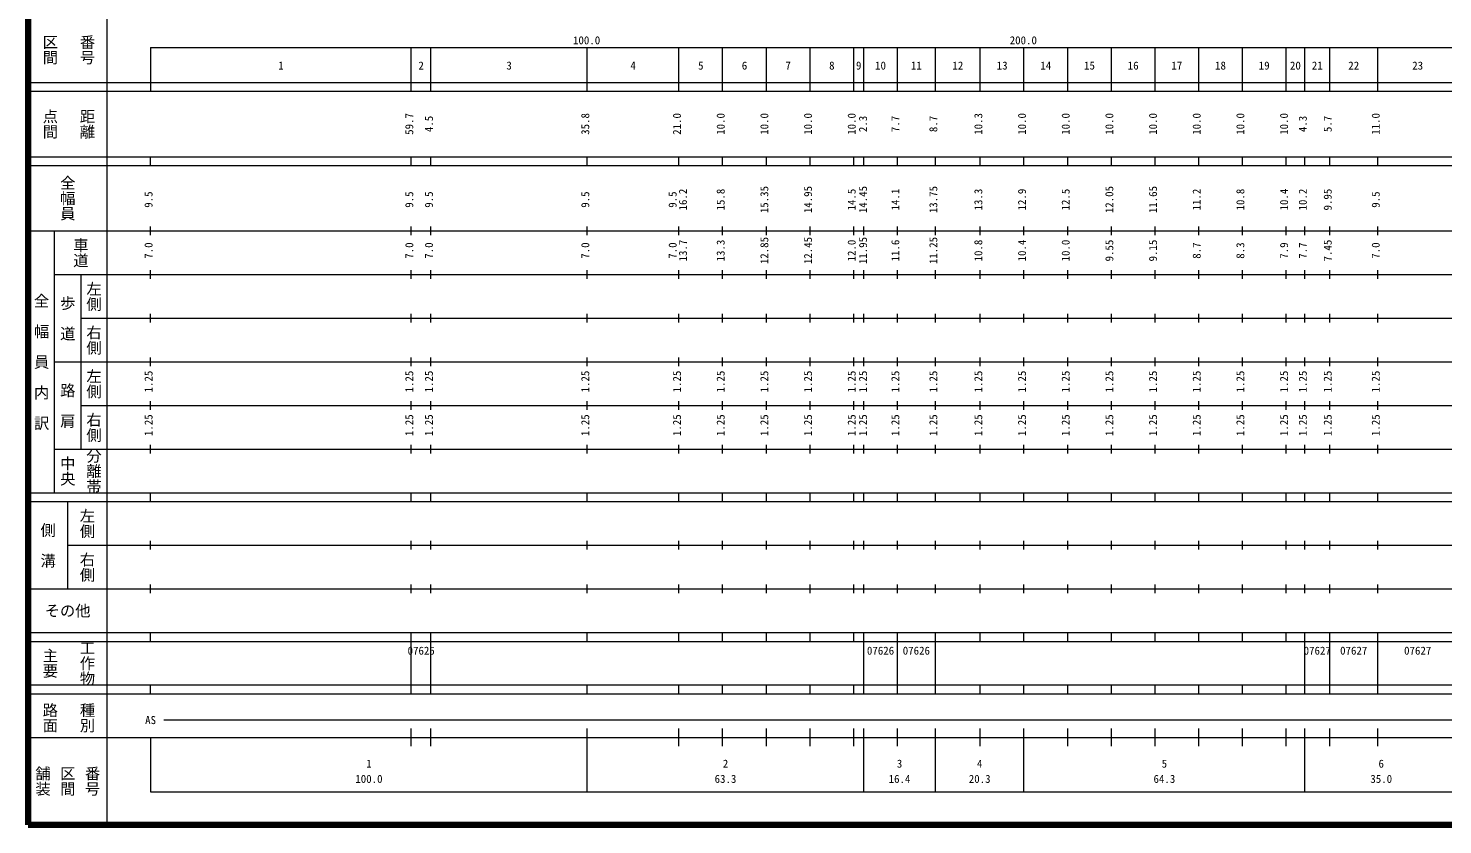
# Model space of a CAD drawing. Units: millimetres on the paper, enlarged 1000 times. Extents: x 40000 to 680000, y 20000 to 380000.
# Drawn here: x 40000 to 363878, y 20000 to 202409 of the extents above; entities that cross this region are included whole.
import ezdxf
from ezdxf.enums import TextEntityAlignment as Align

# ---------------------------------------------------------------- set-up
doc = ezdxf.new("R2010")
doc.units = ezdxf.units.MM
doc.header["$LTSCALE"] = 1000
doc.layers.add('M-TTL', color=2, linetype='Continuous', lineweight=140)
doc.layers.add('M-TTL-BAND', color=7, linetype='Continuous', lineweight=13)
doc.styles.add('@ＭＳ ゴシック', font='')
doc.styles.add('ＭＳ ゴシック', font='')
doc.styles.get('@ＭＳ ゴシック').set_extended_font_data('@MS Gothic')
doc.styles.get('ＭＳ ゴシック').set_extended_font_data('MS Gothic')

msp = doc.modelspace()

# ---------------------------------------------------------------- linework, layer by layer
at = {"layer": 'M-TTL'}
for p, q in [((40000, 380000), (40000, 20000)), ((40000, 20000), (680000, 20000))]:
    msp.add_line(p, q, dxfattribs=at)
at = {"layer": 'M-TTL-BAND'}
for p, q in [((58000, 370000), (58000, 20000)), ((68000, 198000), (579000, 198000)), ((68000, 198000), (68000, 188000)), ((127700, 188000), (127700, 198000)), ((132200, 188000), (132200, 198000)), ((168000, 188000), (168000, 198000)), ((189000, 188000), (189000, 198000)), ((199000, 188000), (199000, 198000)), ((209000, 188000), (209000, 198000)), ((219000, 188000), (219000, 198000)), ((229000, 188000), (229000, 198000)), ((231300, 188000), (231300, 198000)), ((239000, 188000), (239000, 198000)), ((247700, 188000), (247700, 198000)), ((258000, 188000), (258000, 198000)), ((268000, 188000), (268000, 198000)), ((278000, 188000), (278000, 198000)), ((288000, 188000), (288000, 198000)), ((298000, 188000), (298000, 198000)), ((308000, 188000), (308000, 198000)), ((318000, 188000), (318000, 198000)), ((328000, 188000), (328000, 198000)), ((332300, 188000), (332300, 198000)), ((338000, 188000), (338000, 198000)), ((349000, 188000), (349000, 198000)), ((40000, 190000), (579000, 190000)), ((40000, 188000), (579000, 188000)), ((40000, 173000), (579000, 173000)), ((68000, 171000), (68000, 173000)), ((127700, 171000), (127700, 173000)), ((132200, 171000), (132200, 173000)), ((168000, 171000), (168000, 173000)), ((189000, 171000), (189000, 173000)), ((199000, 171000), (199000, 173000)), ((209000, 171000), (209000, 173000)), ((219000, 171000), (219000, 173000)), ((229000, 171000), (229000, 173000)), ((231300, 171000), (231300, 173000)), ((239000, 171000), (239000, 173000)), ((247700, 171000), (247700, 173000)), ((258000, 171000), (258000, 173000)), ((268000, 171000), (268000, 173000)), ((278000, 171000), (278000, 173000)), ((288000, 171000), (288000, 173000)), ((298000, 171000), (298000, 173000)), ((308000, 171000), (308000, 173000)), ((318000, 171000), (318000, 173000)), ((328000, 171000), (328000, 173000)), ((332300, 171000), (332300, 173000)), ((338000, 171000), (338000, 173000)), ((349000, 171000), (349000, 173000)), ((40000, 171000), (579000, 171000)), ((40000, 156000), (579000, 156000)), ((46000, 96000), (46000, 156000)), ((68000, 155000), (68000, 157000)), ((127700, 155000), (127700, 157000)), ((132200, 155000), (132200, 157000)), ((168000, 155000), (168000, 157000)), ((189000, 155000), (189000, 157000)), ((199000, 155000), (199000, 157000)), ((209000, 155000), (209000, 157000)), ((219000, 155000), (219000, 157000)), ((229000, 155000), (229000, 157000)), ((231300, 155000), (231300, 157000)), ((239000, 155000), (239000, 157000)), ((247700, 155000), (247700, 157000)), ((258000, 155000), (258000, 157000)), ((268000, 155000), (268000, 157000)), ((278000, 155000), (278000, 157000)), ((288000, 155000), (288000, 157000)), ((298000, 155000), (298000, 157000)), ((308000, 155000), (308000, 157000)), ((318000, 155000), (318000, 157000)), ((328000, 155000), (328000, 157000)), ((332300, 155000), (332300, 157000)), ((338000, 155000), (338000, 157000)), ((349000, 155000), (349000, 157000)), ((46000, 146000), (579000, 146000)), ((52000, 146000), (52000, 106000)), ((68000, 145000), (68000, 147000)), ((127700, 145000), (127700, 147000)), ((132200, 145000), (132200, 147000)), ((168000, 145000), (168000, 147000)), ((189000, 145000), (189000, 147000)), ((199000, 145000), (199000, 147000)), ((209000, 145000), (209000, 147000)), ((219000, 145000), (219000, 147000)), ((229000, 145000), (229000, 147000)), ((231300, 145000), (231300, 147000)), ((239000, 145000), (239000, 147000)), ((247700, 145000), (247700, 147000)), ((258000, 145000), (258000, 147000)), ((268000, 145000), (268000, 147000)), ((278000, 145000), (278000, 147000)), ((288000, 145000), (288000, 147000)), ((298000, 145000), (298000, 147000)), ((308000, 145000), (308000, 147000)), ((318000, 145000), (318000, 147000)), ((328000, 145000), (328000, 147000)), ((332300, 145000), (332300, 147000)), ((338000, 145000), (338000, 147000)), ((349000, 145000), (349000, 147000)), ((68000, 135000), (68000, 137000)), ((127700, 135000), (127700, 137000)), ((132200, 135000), (132200, 137000)), ((168000, 135000), (168000, 137000)), ((189000, 135000), (189000, 137000)), ((199000, 135000), (199000, 137000)), ((209000, 135000), (209000, 137000)), ((219000, 135000), (219000, 137000)), ((229000, 135000), (229000, 137000)), ((231300, 135000), (231300, 137000)), ((239000, 135000), (239000, 137000)), ((247700, 135000), (247700, 137000)), ((258000, 135000), (258000, 137000)), ((268000, 135000), (268000, 137000)), ((278000, 135000), (278000, 137000)), ((288000, 135000), (288000, 137000)), ((298000, 135000), (298000, 137000)), ((308000, 135000), (308000, 137000)), ((318000, 135000), (318000, 137000)), ((328000, 135000), (328000, 137000)), ((332300, 135000), (332300, 137000)), ((338000, 135000), (338000, 137000)), ((349000, 135000), (349000, 137000)), ((52000, 136000), (579000, 136000)), ((68000, 125000), (68000, 127000)), ((127700, 125000), (127700, 127000)), ((132200, 125000), (132200, 127000)), ((168000, 125000), (168000, 127000)), ((189000, 125000), (189000, 127000)), ((199000, 125000), (199000, 127000)), ((209000, 125000), (209000, 127000)), ((219000, 125000), (219000, 127000)), ((229000, 125000), (229000, 127000)), ((231300, 125000), (231300, 127000)), ((239000, 125000), (239000, 127000)), ((247700, 125000), (247700, 127000)), ((258000, 125000), (258000, 127000)), ((268000, 125000), (268000, 127000)), ((278000, 125000), (278000, 127000)), ((288000, 125000), (288000, 127000)), ((298000, 125000), (298000, 127000)), ((308000, 125000), (308000, 127000)), ((318000, 125000), (318000, 127000)), ((328000, 125000), (328000, 127000)), ((332300, 125000), (332300, 127000)), ((338000, 125000), (338000, 127000)), ((349000, 125000), (349000, 127000)), ((46000, 126000), (579000, 126000)), ((68000, 115000), (68000, 117000)), ((127700, 115000), (127700, 117000)), ((132200, 115000), (132200, 117000)), ((168000, 115000), (168000, 117000)), ((189000, 115000), (189000, 117000)), ((199000, 115000), (199000, 117000)), ((209000, 115000), (209000, 117000)), ((219000, 115000), (219000, 117000)), ((229000, 115000), (229000, 117000)), ((231300, 115000), (231300, 117000)), ((239000, 115000), (239000, 117000)), ((247700, 115000), (247700, 117000)), ((258000, 115000), (258000, 117000)), ((268000, 115000), (268000, 117000)), ((278000, 115000), (278000, 117000)), ((288000, 115000), (288000, 117000)), ((298000, 115000), (298000, 117000)), ((308000, 115000), (308000, 117000)), ((318000, 115000), (318000, 117000)), ((328000, 115000), (328000, 117000)), ((332300, 115000), (332300, 117000)), ((338000, 115000), (338000, 117000)), ((349000, 115000), (349000, 117000)), ((52000, 116000), (579000, 116000)), ((68000, 105000), (68000, 107000)), ((127700, 105000), (127700, 107000)), ((132200, 105000), (132200, 107000)), ((168000, 105000), (168000, 107000)), ((189000, 105000), (189000, 107000)), ((199000, 105000), (199000, 107000)), ((209000, 105000), (209000, 107000)), ((219000, 105000), (219000, 107000)), ((229000, 105000), (229000, 107000)), ((231300, 105000), (231300, 107000)), ((239000, 105000), (239000, 107000)), ((247700, 105000), (247700, 107000)), ((258000, 105000), (258000, 107000)), ((268000, 105000), (268000, 107000)), ((278000, 105000), (278000, 107000)), ((288000, 105000), (288000, 107000)), ((298000, 105000), (298000, 107000)), ((308000, 105000), (308000, 107000)), ((318000, 105000), (318000, 107000)), ((328000, 105000), (328000, 107000)), ((332300, 105000), (332300, 107000)), ((338000, 105000), (338000, 107000)), ((349000, 105000), (349000, 107000)), ((46000, 106000), (579000, 106000)), ((40000, 96000), (579000, 96000)), ((40000, 94000), (579000, 94000)), ((49000, 94000), (49000, 74000)), ((68000, 94000), (68000, 96000)), ((127700, 94000), (127700, 96000)), ((132200, 94000), (132200, 96000)), ((168000, 94000), (168000, 96000)), ((189000, 94000), (189000, 96000)), ((199000, 94000), (199000, 96000)), ((209000, 94000), (209000, 96000)), ((219000, 94000), (219000, 96000)), ((229000, 94000), (229000, 96000)), ((231300, 94000), (231300, 96000)), ((239000, 94000), (239000, 96000)), ((247700, 94000), (247700, 96000)), ((258000, 94000), (258000, 96000)), ((268000, 94000), (268000, 96000)), ((278000, 94000), (278000, 96000)), ((288000, 94000), (288000, 96000)), ((298000, 94000), (298000, 96000)), ((308000, 94000), (308000, 96000)), ((318000, 94000), (318000, 96000)), ((328000, 94000), (328000, 96000)), ((332300, 94000), (332300, 96000)), ((338000, 94000), (338000, 96000)), ((349000, 94000), (349000, 96000)), ((68000, 83000), (68000, 85000)), ((127700, 83000), (127700, 85000)), ((132200, 83000), (132200, 85000)), ((168000, 83000), (168000, 85000)), ((189000, 83000), (189000, 85000)), ((199000, 83000), (199000, 85000)), ((209000, 83000), (209000, 85000)), ((219000, 83000), (219000, 85000)), ((229000, 83000), (229000, 85000)), ((231300, 83000), (231300, 85000)), ((239000, 83000), (239000, 85000)), ((247700, 83000), (247700, 85000)), ((258000, 83000), (258000, 85000)), ((268000, 83000), (268000, 85000)), ((278000, 83000), (278000, 85000)), ((288000, 83000), (288000, 85000)), ((298000, 83000), (298000, 85000)), ((308000, 83000), (308000, 85000)), ((318000, 83000), (318000, 85000)), ((328000, 83000), (328000, 85000)), ((332300, 83000), (332300, 85000)), ((338000, 83000), (338000, 85000)), ((349000, 83000), (349000, 85000)), ((49000, 84000), (579000, 84000)), ((68000, 73000), (68000, 75000)), ((127700, 73000), (127700, 75000)), ((132200, 73000), (132200, 75000)), ((168000, 73000), (168000, 75000)), ((189000, 73000), (189000, 75000)), ((199000, 73000), (199000, 75000)), ((209000, 73000), (209000, 75000)), ((219000, 73000), (219000, 75000)), ((229000, 73000), (229000, 75000)), ((231300, 73000), (231300, 75000)), ((239000, 73000), (239000, 75000)), ((247700, 73000), (247700, 75000)), ((258000, 73000), (258000, 75000)), ((268000, 73000), (268000, 75000)), ((278000, 73000), (278000, 75000)), ((288000, 73000), (288000, 75000)), ((298000, 73000), (298000, 75000)), ((308000, 73000), (308000, 75000)), ((318000, 73000), (318000, 75000)), ((328000, 73000), (328000, 75000)), ((332300, 73000), (332300, 75000)), ((338000, 73000), (338000, 75000)), ((349000, 73000), (349000, 75000)), ((40000, 74000), (579000, 74000)), ((40000, 64000), (579000, 64000)), ((40000, 62000), (579000, 62000)), ((68000, 62000), (68000, 64000)), ((127700, 62000), (127700, 64000)), ((127700, 52000), (127700, 62000)), ((132200, 62000), (132200, 64000)), ((132200, 52000), (132200, 62000)), ((168000, 62000), (168000, 64000)), ((189000, 62000), (189000, 64000)), ((199000, 62000), (199000, 64000)), ((209000, 62000), (209000, 64000)), ((219000, 62000), (219000, 64000)), ((229000, 62000), (229000, 64000)), ((231300, 52000), (231300, 64000)), ((231300, 52000), (231300, 62000)), ((239000, 62000), (239000, 64000)), ((239000, 52000), (239000, 62000)), ((239000, 52000), (239000, 62000)), ((247700, 62000), (247700, 64000)), ((247700, 52000), (247700, 62000)), ((258000, 62000), (258000, 64000)), ((268000, 62000), (268000, 64000)), ((278000, 62000), (278000, 64000)), ((288000, 62000), (288000, 64000)), ((298000, 62000), (298000, 64000)), ((308000, 62000), (308000, 64000)), ((318000, 62000), (318000, 64000)), ((328000, 62000), (328000, 64000)), ((332300, 62000), (332300, 64000)), ((332300, 52000), (332300, 62000)), ((338000, 62000), (338000, 64000)), ((338000, 52000), (338000, 62000)), ((338000, 52000), (338000, 62000)), ((349000, 62000), (349000, 64000)), ((349000, 52000), (349000, 62000)), ((349000, 52000), (349000, 62000)), ((40000, 52000), (579000, 52000)), ((68000, 50000), (68000, 52000)), ((127700, 50000), (127700, 52000)), ((132200, 50000), (132200, 52000)), ((168000, 50000), (168000, 52000)), ((189000, 50000), (189000, 52000)), ((199000, 50000), (199000, 52000)), ((209000, 50000), (209000, 52000)), ((219000, 50000), (219000, 52000)), ((229000, 50000), (229000, 52000)), ((231300, 50000), (231300, 52000)), ((239000, 50000), (239000, 52000)), ((247700, 50000), (247700, 52000)), ((258000, 50000), (258000, 52000)), ((268000, 50000), (268000, 52000)), ((278000, 50000), (278000, 52000)), ((288000, 50000), (288000, 52000)), ((298000, 50000), (298000, 52000)), ((308000, 50000), (308000, 52000)), ((318000, 50000), (318000, 52000)), ((328000, 50000), (328000, 52000)), ((332300, 50000), (332300, 52000)), ((338000, 50000), (338000, 52000)), ((349000, 50000), (349000, 52000)), ((40000, 50000), (579000, 50000)), ((71000, 44000), (565000, 44000)), ((40000, 40000), (579000, 40000)), ((68000, 40000), (68000, 27500)), ((127700, 38000), (127700, 42000)), ((132200, 38000), (132200, 42000)), ((168000, 27500), (168000, 42000)), ((189000, 38000), (189000, 42000)), ((199000, 38000), (199000, 42000)), ((209000, 38000), (209000, 42000)), ((219000, 38000), (219000, 42000)), ((229000, 38000), (229000, 42000)), ((231300, 27500), (231300, 42000)), ((239000, 38000), (239000, 42000)), ((247700, 27500), (247700, 42000)), ((258000, 38000), (258000, 42000)), ((268000, 27500), (268000, 42000)), ((278000, 38000), (278000, 42000)), ((288000, 38000), (288000, 42000)), ((298000, 38000), (298000, 42000)), ((308000, 38000), (308000, 42000)), ((318000, 38000), (318000, 42000)), ((328000, 38000), (328000, 42000)), ((332300, 27500), (332300, 42000)), ((338000, 38000), (338000, 42000)), ((349000, 38000), (349000, 42000)), ((68000, 27500), (579000, 27500))]:
    msp.add_line(p, q, dxfattribs=at)

# ---------------------------------------------------------------- texts
at = {"layer": 'M-TTL-BAND', "style": '@ＭＳ ゴシック'}
for s, p in [('番号', (53500, 197500)), ('区間', (45000, 197500)), ('点間', (45000, 180500)), ('距離', (53500, 180500)), ('全幅員', (49000, 163500)), ('車道', (52000, 151000)), ('左側', (55000, 141000)), ('全\u3000幅\u3000員\u3000内\u3000訳', (43000, 126000)), ('歩\u3000道', (49000, 136000)), ('右側', (55000, 131000)), ('左側', (55000, 121000)), ('路\u3000肩', (49000, 116000)), ('右側', (55000, 111000)), ('中央', (49000, 101000)), ('分離帯', (55000, 101000)), ('左側', (53500, 89000)), ('側\u3000溝', (44500, 84000)), ('右側', (53500, 79000)), ('工作物', (53500, 57000)), ('主要', (45000, 57000)), ('路面', (45000, 44500)), ('種別', (53500, 44500)), ('舗装', (43333, 30000)), ('区間', (49000, 30000)), ('番号', (54667, 30000))]:
    msp.add_text(s, height=2566, rotation=270, dxfattribs=at).set_placement(p, align=Align.MIDDLE_CENTER)
at = {"layer": 'M-TTL-BAND', "style": 'ＭＳ ゴシック'}
for s, p in [('100.0', (167844, 198195)), ('200.0', (267844, 198195)), ('1', (97850, 192405)), ('2', (129950, 192405)), ('3', (150100, 192405)), ('4', (178500, 192405)), ('5', (194000, 192405)), ('6', (204000, 192405)), ('7', (214000, 192405)), ('8', (224000, 192405)), ('9', (230150, 192405)), ('10', (235150, 192405)), ('11', (243350, 192405)), ('12', (252850, 192405)), ('13', (263000, 192405)), ('14', (273000, 192405)), ('15', (283000, 192405)), ('16', (293000, 192405)), ('17', (303000, 192405)), ('18', (313000, 192405)), ('19', (323000, 192405)), ('20', (330150, 192405)), ('21', (335150, 192405)), ('22', (343500, 192405)), ('23', (358150, 192405)), ('07625', (129969, 58405)), ('07626', (235150, 58405)), ('07626', (243350, 58405)), ('07627', (335150, 58405)), ('07627', (343500, 58405)), ('07627', (358150, 58405)), ('AS', (68000, 42500)), ('1', (118000, 32523)), ('2', (199650, 32523)), ('3', (239500, 32523)), ('4', (257850, 32523)), ('5', (300150, 32523)), ('6', (349800, 32523)), ('100.0', (118000, 29033)), ('63.3', (199650, 29033)), ('16.4', (239500, 29033)), ('20.3', (257850, 29033)), ('64.3', (300150, 29033)), ('35.0', (349800, 29033))]:
    msp.add_text(s, height=1833, dxfattribs=at).set_placement(p, align=Align.BOTTOM_CENTER)
for s, p in [('59.7', (128700, 180500)), ('4.5', (133200, 180500)), ('35.8', (169000, 180500)), ('21.0', (190000, 180500)), ('10.0', (200000, 180500)), ('10.0', (210000, 180500)), ('10.0', (220000, 180500)), ('10.0', (230000, 180500)), ('2.3', (232597, 180500)), ('7.7', (240000, 180500)), ('8.7', (248700, 180500)), ('10.3', (259000, 180500)), ('10.0', (269000, 180500)), ('10.0', (279000, 180500)), ('10.0', (289000, 180500)), ('10.0', (299000, 180500)), ('10.0', (309000, 180500)), ('10.0', (319000, 180500)), ('10.0', (329000, 180500)), ('4.3', (333300, 180500)), ('5.7', (339000, 180500)), ('11.0', (350000, 180500)), ('16.2', (191370, 163174)), ('15.8', (200000, 163174)), ('15.35', (210000, 163174)), ('14.95', (220000, 163174)), ('14.5', (230000, 163174)), ('14.45', (232597, 163174)), ('14.1', (240000, 163174)), ('13.75', (248700, 163174)), ('13.3', (259000, 163174)), ('12.9', (269000, 163174)), ('12.5', (279000, 163174)), ('12.05', (289000, 163174)), ('11.65', (299000, 163174)), ('11.2', (309000, 163174)), ('10.8', (319000, 163174)), ('10.4', (329000, 163174)), ('10.2', (333300, 163174)), ('9.95', (339000, 163174)), ('9.5', (69000, 163174)), ('9.5', (128700, 163174)), ('9.5', (133200, 163174)), ('9.5', (169000, 163174)), ('9.5', (189000, 163174)), ('9.5', (350000, 163174)), ('7.0', (69000, 151500)), ('7.0', (128700, 151500)), ('7.0', (133200, 151500)), ('7.0', (169000, 151500)), ('7.0', (189000, 151500)), ('13.7', (191370, 151500)), ('13.3', (200000, 151500)), ('12.85', (210000, 151500)), ('12.45', (220000, 151500)), ('12.0', (230000, 151500)), ('11.95', (232597, 151500)), ('11.6', (240000, 151500)), ('11.25', (248700, 151500)), ('10.8', (259000, 151500)), ('10.4', (269000, 151500)), ('10.0', (279000, 151500)), ('9.55', (289000, 151500)), ('9.15', (299000, 151500)), ('8.7', (309000, 151500)), ('8.3', (319000, 151500)), ('7.9', (329000, 151500)), ('7.7', (333300, 151500)), ('7.45', (339000, 151500)), ('7.0', (350000, 151500)), ('1.25', (69000, 121500)), ('1.25', (128700, 121500)), ('1.25', (133200, 121500)), ('1.25', (169000, 121500)), ('1.25', (190000, 121500)), ('1.25', (200000, 121500)), ('1.25', (210000, 121500)), ('1.25', (220000, 121500)), ('1.25', (230000, 121500)), ('1.25', (232597, 121500)), ('1.25', (240000, 121500)), ('1.25', (248700, 121500)), ('1.25', (259000, 121500)), ('1.25', (269000, 121500)), ('1.25', (279000, 121500)), ('1.25', (289000, 121500)), ('1.25', (299000, 121500)), ('1.25', (309000, 121500)), ('1.25', (319000, 121500)), ('1.25', (329000, 121500)), ('1.25', (333300, 121500)), ('1.25', (339000, 121500)), ('1.25', (350000, 121500)), ('1.25', (69000, 111500)), ('1.25', (128700, 111500)), ('1.25', (133200, 111500)), ('1.25', (169000, 111500)), ('1.25', (190000, 111500)), ('1.25', (200000, 111500)), ('1.25', (210000, 111500)), ('1.25', (220000, 111500)), ('1.25', (230000, 111500)), ('1.25', (232597, 111500)), ('1.25', (240000, 111500)), ('1.25', (248700, 111500)), ('1.25', (259000, 111500)), ('1.25', (269000, 111500)), ('1.25', (279000, 111500)), ('1.25', (289000, 111500)), ('1.25', (299000, 111500)), ('1.25', (309000, 111500)), ('1.25', (319000, 111500)), ('1.25', (329000, 111500)), ('1.25', (333300, 111500)), ('1.25', (339000, 111500)), ('1.25', (350000, 111500))]:
    msp.add_text(s, height=1833, rotation=90, dxfattribs=at).set_placement(p, align=Align.BOTTOM_CENTER)
msp.add_text('その他', height=2566, dxfattribs=at).set_placement((49000, 69000), align=Align.MIDDLE_CENTER)

doc.saveas('drawing.dxf')
